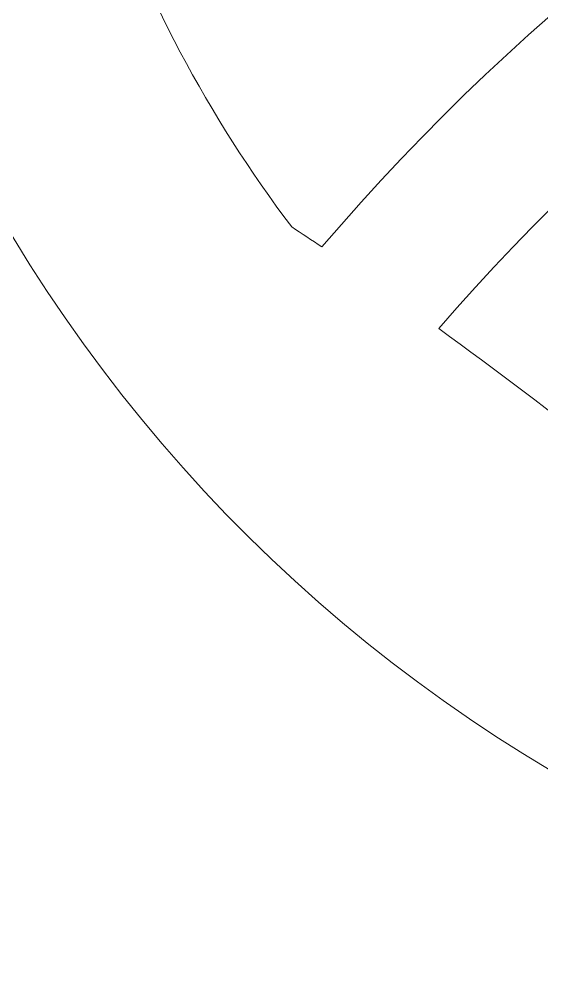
# Model space of a CAD drawing. Extents: x 14 to 2068, y -1996 to -61.
# Drawn here: x 478.13 to 489.18, y -756.8 to -736.42 of the extents above; entities that cross this region are included whole.
import ezdxf

# ---------------------------------------------------------------- set-up
doc = ezdxf.new("R2010")
doc.units = 0
doc.header["$MEASUREMENT"] = 0
doc.layers.add('Layer 1', color=7, linetype='Continuous', lineweight=0)

msp = doc.modelspace()

# ---------------------------------------------------------------- linework, layer by layer
at = {"layer": 'Layer 1'}
for points, knots in [([(795.529, -518.458), (793.979, -510.258), (789.749, -503.528), (783.629, -499.498), (777.519, -495.468), (770.029, -494.288), (761.969, -496.078), (756.839, -497.218), (752.159, -499.848), (748.039, -503.898), (747.379, -503.278), (746.769, -502.708), (746.149, -502.158), (738.969, -495.818), (727.839, -493.618), (718.469, -496.678), (709.359, -499.648), (703.109, -506.928), (700.859, -517.188), (700.809, -517.408), (700.769, -517.618), (700.729, -517.838), (695.309, -520.678), (690.279, -524.558), (685.549, -529.548), (685.299, -529.318), (685.059, -529.078), (684.819, -528.848), (684.109, -528.178), (683.439, -527.548), (682.789, -526.938), (683.419, -522.178), (683.269, -517.448), (682.359, -512.658), (680.379, -502.238), (675.019, -493.678), (667.249, -488.568), (659.499, -483.458), (649.989, -481.958), (639.749, -484.238), (632.909, -485.758), (626.929, -489.178), (621.539, -494.678), (620.479, -493.678), (619.569, -492.808), (618.589, -491.948), (609.469, -483.898), (595.339, -481.108), (583.429, -484.998), (571.889, -488.758), (563.959, -498.008), (561.089, -511.028), (558.339, -523.538), (560.759, -535.888), (568.459, -548.778), (574.999, -559.708), (583.599, -569.248), (594.829, -577.888), (595.739, -583.648), (597.399, -589.448), (599.819, -595.298), (582.039, -596.258), (565.169, -602.168), (550.769, -612.578), (536.109, -623.148), (524.249, -638.118), (516.349, -655.918), (516.349, -655.918), (482.089, -655.918), (482.089, -655.918), (469.289, -655.918), (457.389, -662.288), (450.259, -672.958), (448.159, -676.098), (446.549, -679.508), (445.469, -683.078), (444.389, -686.648), (443.839, -690.378), (443.839, -694.168), (443.839, -701.758), (446.059, -709.098), (450.259, -715.388), (453.069, -719.598), (456.629, -723.138), (460.689, -725.878), (464.759, -728.618), (469.329, -730.558), (474.159, -731.578), (477.499, -746.008), (490.449, -756.798), (505.879, -756.798), (521.009, -756.798), (533.759, -746.428), (537.399, -732.418), (537.399, -732.418), (654.179, -732.428), (654.179, -732.428), (657.819, -746.428), (670.569, -756.798), (685.699, -756.798), (700.829, -756.798), (713.579, -746.428), (717.219, -732.428), (717.219, -732.428), (725.249, -732.428), (725.249, -732.428), (746.339, -732.428), (763.499, -715.268), (763.499, -694.178), (763.499, -694.178), (763.499, -610.448), (763.499, -610.448), (773.839, -593.768), (778.199, -578.248), (776.959, -562.528), (780.669, -558.908), (783.939, -555.078), (786.779, -550.998), (791.819, -543.788), (798.209, -532.568), (795.529, -518.458)], [0, 0, 0, 0, 1, 1, 1, 2, 2, 2, 3, 3, 3, 4, 4, 4, 5, 5, 5, 6, 6, 6, 7, 7, 7, 8, 8, 8, 9, 9, 9, 10, 10, 10, 11, 11, 11, 12, 12, 12, 13, 13, 13, 14, 14, 14, 15, 15, 15, 16, 16, 16, 17, 17, 17, 18, 18, 18, 19, 19, 19, 20, 20, 20, 21, 21, 21, 22, 22, 22, 23, 23, 23, 24, 24, 24, 25, 25, 25, 26, 26, 26, 27, 27, 27, 28, 28, 28, 29, 29, 29, 30, 30, 30, 31, 31, 31, 32, 32, 32, 33, 33, 33, 34, 34, 34, 35, 35, 35, 36, 36, 36, 37, 37, 37, 38, 38, 38, 39, 39, 39, 40, 40, 40, 40]), ([(533.263, -727.253), (528.84, -725.855), (524.181, -725.108), (519.406, -725.107), (519.406, -725.107), (519.406, -728.107), (519.406, -728.107), (524.018, -728.108), (528.515, -728.851), (532.772, -730.245), (532.606, -730.982), (532.416, -731.713), (532.199, -732.418), (531.515, -734.61), (530.558, -736.679), (529.38, -738.599), (526.19, -737.619), (522.838, -737.095), (519.406, -737.095), (519.406, -737.095), (519.406, -740.095), (519.406, -740.095), (522.201, -740.095), (524.939, -740.476), (527.565, -741.193), (525.336, -744.038), (522.567, -746.431), (519.406, -748.221), (519.406, -748.221), (519.406, -748.222), (519.405, -748.222), (515.405, -750.488), (510.796, -751.798), (505.879, -751.798), (502.622, -751.798), (499.502, -751.217), (496.599, -750.175), (502.446, -743.748), (510.659, -740.095), (519.405, -740.095), (519.405, -740.095), (519.405, -737.095), (519.405, -737.095), (509.63, -737.095), (500.467, -741.26), (494.032, -748.558), (491.775, -746.576), (489.43, -744.705), (487.002, -742.954), (495.159, -733.507), (506.876, -728.107), (519.405, -728.107), (519.405, -728.107), (519.405, -725.107), (519.405, -725.107), (505.894, -725.107), (493.266, -730.975), (484.531, -741.23), (484.319, -741.087), (484.105, -740.947), (483.892, -740.806), (482.132, -738.477), (480.735, -735.866), (479.78, -733.049), (490.087, -722.221), (504.212, -716.12), (519.405, -716.12), (519.405, -716.12), (519.405, -713.12), (519.405, -713.12), (503.98, -713.12), (489.612, -719.1), (478.862, -729.732), (478.696, -728.904), (478.567, -728.066), (478.479, -727.228), (478.369, -726.238), (478.319, -725.248), (478.319, -724.238), (478.319, -721.972), (478.599, -719.771), (479.117, -717.662), (490.577, -708.999), (504.676, -704.132), (519.405, -704.132), (519.405, -704.132), (519.405, -701.132), (519.405, -701.132), (505.488, -701.132), (492.11, -705.291), (480.822, -712.779), (485.178, -703.283), (494.766, -696.668), (505.879, -696.668), (510.793, -696.668), (515.407, -697.967), (519.405, -700.231), (519.406, -700.231), (519.406, -700.231), (519.406, -700.231), (519.922, -700.524), (520.428, -700.831), (520.923, -701.155), (520.418, -701.144), (519.913, -701.132), (519.406, -701.132), (519.406, -701.132), (519.406, -704.132), (519.406, -704.132), (521.268, -704.132), (523.118, -704.216), (524.956, -704.369), (527.864, -707.164), (530.161, -710.588), (531.627, -714.421), (527.661, -713.576), (523.575, -713.12), (519.406, -713.12), (519.406, -713.12), (519.406, -716.12), (519.406, -716.12), (523.944, -716.12), (528.382, -716.677), (532.656, -717.729), (533.163, -719.817), (533.439, -721.996), (533.439, -724.238), (533.439, -725.262), (533.372, -726.266), (533.263, -727.253)], [0, 0, 0, 0, 1, 1, 1, 2, 2, 2, 3, 3, 3, 4, 4, 4, 5, 5, 5, 6, 6, 6, 7, 7, 7, 8, 8, 8, 9, 9, 9, 10, 10, 10, 11, 11, 11, 12, 12, 12, 13, 13, 13, 14, 14, 14, 15, 15, 15, 16, 16, 16, 17, 17, 17, 18, 18, 18, 19, 19, 19, 20, 20, 20, 21, 21, 21, 22, 22, 22, 23, 23, 23, 24, 24, 24, 25, 25, 25, 26, 26, 26, 27, 27, 27, 28, 28, 28, 29, 29, 29, 30, 30, 30, 31, 31, 31, 32, 32, 32, 33, 33, 33, 34, 34, 34, 35, 35, 35, 36, 36, 36, 37, 37, 37, 38, 38, 38, 39, 39, 39, 40, 40, 40, 41, 41, 41, 42, 42, 42, 43, 43, 43, 43])]:
    msp.add_open_spline(points, degree=3, knots=knots, dxfattribs=at)

doc.saveas('drawing.dxf')
